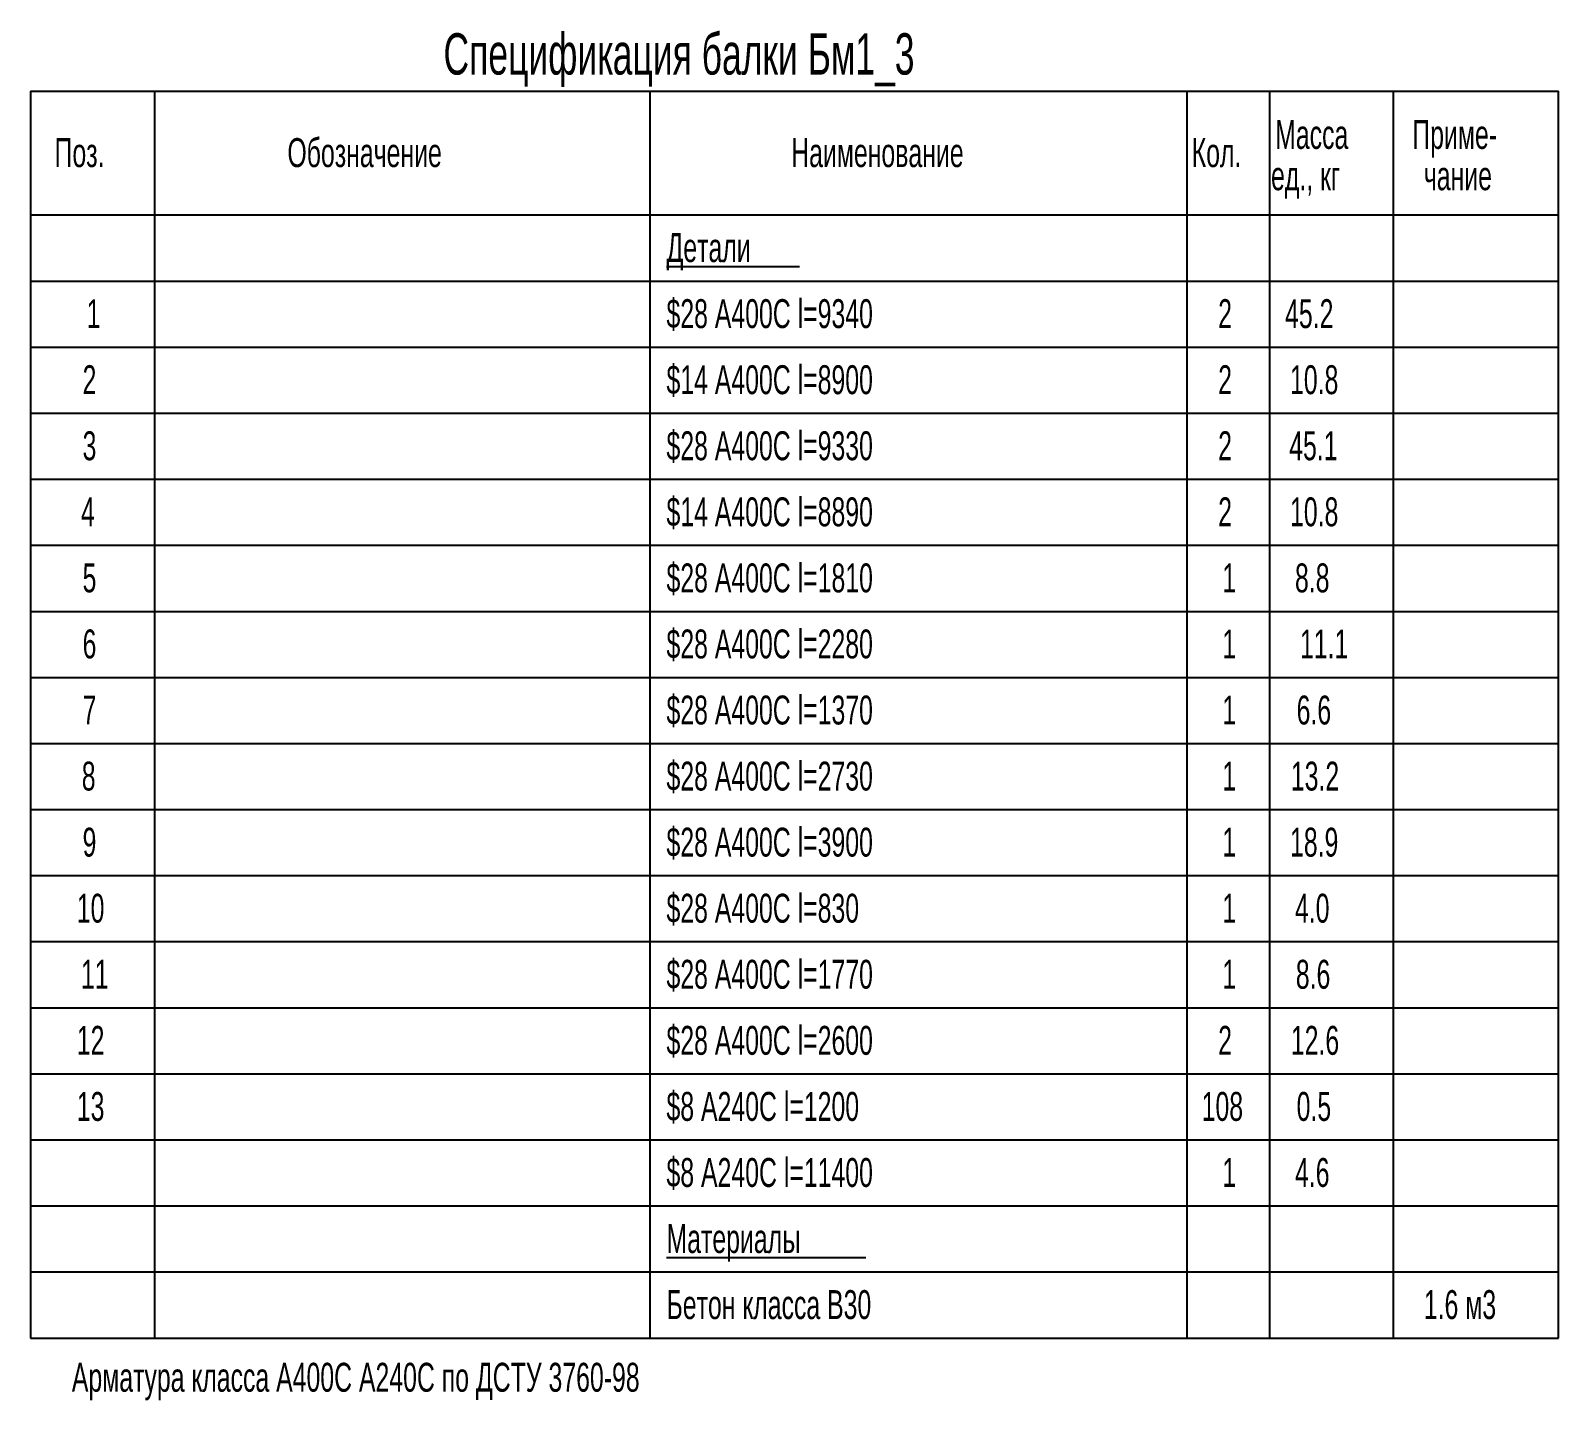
# Model space of a CAD drawing. Extents: x -483223 to 550073, y -164053 to -64662.
# Drawn here: x 150708 to 169208, y -116423 to -99834 of the extents above; entities that cross this region are included whole.
import ezdxf

# ---------------------------------------------------------------- set-up
doc = ezdxf.new("R2010")
doc.units = 0
doc.header["$MEASUREMENT"] = 0
doc.layers.add('TAB', color=2, linetype='CONTINUOUS')
doc.layers.add('TABL', color=65, linetype='CONTINUOUS')
doc.styles.add('РОЗМІР', font='ARIALN.TTF', dxfattribs={"width": 0.75})

msp = doc.modelspace()

# ---------------------------------------------------------------- linework, layer by layer
at = {"layer": 'TAB', "color": 7}
for p, q in [((158408.3513, -102692.4744), (160018.3511, -102692.4744)), ((158408.3513, -114692.4744), (160823.3515, -114692.4744))]:
    msp.add_line(p, q, dxfattribs=at)
at = {"layer": 'TABL', "color": 5}
for p, q in [((150708.3513, -100567.4744), (169208.3513, -100567.4744)), ((150708.3513, -100567.4744), (150708.3513, -102067.4744)), ((152208.3513, -100567.4744), (152208.3513, -102067.4744)), ((158208.3513, -100567.4744), (158208.3513, -102067.4744)), ((164708.3513, -100567.4744), (164708.3513, -102067.4744)), ((165708.3513, -100567.4744), (165708.3513, -102067.4744)), ((167208.3513, -100567.4744), (167208.3513, -102067.4744)), ((169208.3513, -102067.4744), (169208.3513, -100567.4744)), ((150708.3513, -102067.4744), (169208.3513, -102067.4744)), ((150708.3513, -102067.4744), (150708.3513, -102867.4744)), ((152208.3513, -102067.4744), (152208.3513, -102867.4744)), ((158208.3513, -102067.4744), (158208.3513, -102867.4744)), ((164708.3513, -102067.4744), (164708.3513, -102867.4744)), ((165708.3513, -102067.4744), (165708.3513, -102867.4744)), ((167208.3513, -102067.4744), (167208.3513, -102867.4744)), ((169208.3513, -102867.4744), (169208.3513, -102067.4744)), ((150708.3513, -102867.4744), (150708.3513, -103667.4744)), ((152208.3513, -102867.4744), (152208.3513, -103667.4744)), ((158208.3513, -102867.4744), (158208.3513, -103667.4744)), ((164708.3513, -102867.4744), (164708.3513, -103667.4744)), ((165708.3513, -102867.4744), (165708.3513, -103667.4744)), ((167208.3513, -102867.4744), (167208.3513, -103667.4744)), ((169208.3513, -103667.4744), (169208.3513, -102867.4744)), ((150708.3513, -103667.4744), (150708.3513, -104467.4744)), ((152208.3513, -103667.4744), (152208.3513, -104467.4744)), ((158208.3513, -103667.4744), (158208.3513, -104467.4744)), ((164708.3513, -103667.4744), (164708.3513, -104467.4744)), ((165708.3513, -103667.4744), (165708.3513, -104467.4744)), ((167208.3513, -103667.4744), (167208.3513, -104467.4744)), ((169208.3513, -104467.4744), (169208.3513, -103667.4744)), ((150708.3513, -104467.4744), (150708.3513, -105267.4744)), ((152208.3513, -104467.4744), (152208.3513, -105267.4744)), ((158208.3513, -104467.4744), (158208.3513, -105267.4744)), ((164708.3513, -104467.4744), (164708.3513, -105267.4744)), ((165708.3513, -104467.4744), (165708.3513, -105267.4744)), ((167208.3513, -104467.4744), (167208.3513, -105267.4744)), ((169208.3513, -105267.4744), (169208.3513, -104467.4744)), ((150708.3513, -105267.4744), (150708.3513, -106067.4744)), ((152208.3513, -105267.4744), (152208.3513, -106067.4744)), ((158208.3513, -105267.4744), (158208.3513, -106067.4744)), ((164708.3513, -105267.4744), (164708.3513, -106067.4744)), ((165708.3513, -105267.4744), (165708.3513, -106067.4744)), ((167208.3513, -105267.4744), (167208.3513, -106067.4744)), ((169208.3513, -106067.4744), (169208.3513, -105267.4744)), ((150708.3513, -106067.4744), (150708.3513, -106867.4744)), ((152208.3513, -106067.4744), (152208.3513, -106867.4744)), ((158208.3513, -106067.4744), (158208.3513, -106867.4744)), ((164708.3513, -106067.4744), (164708.3513, -106867.4744)), ((165708.3513, -106067.4744), (165708.3513, -106867.4744)), ((167208.3513, -106067.4744), (167208.3513, -106867.4744)), ((169208.3513, -106867.4744), (169208.3513, -106067.4744)), ((150708.3513, -106867.4744), (150708.3513, -107667.4744)), ((152208.3513, -106867.4744), (152208.3513, -107667.4744)), ((158208.3513, -106867.4744), (158208.3513, -107667.4744)), ((164708.3513, -106867.4744), (164708.3513, -107667.4744)), ((165708.3513, -106867.4744), (165708.3513, -107667.4744)), ((167208.3513, -106867.4744), (167208.3513, -107667.4744)), ((169208.3513, -107667.4744), (169208.3513, -106867.4744)), ((150708.3513, -107667.4744), (150708.3513, -108467.4744)), ((152208.3513, -107667.4744), (152208.3513, -108467.4744)), ((158208.3513, -107667.4744), (158208.3513, -108467.4744)), ((164708.3513, -107667.4744), (164708.3513, -108467.4744)), ((165708.3513, -107667.4744), (165708.3513, -108467.4744)), ((167208.3513, -107667.4744), (167208.3513, -108467.4744)), ((169208.3513, -108467.4744), (169208.3513, -107667.4744)), ((150708.3513, -108467.4744), (150708.3513, -109267.4744)), ((152208.3513, -108467.4744), (152208.3513, -109267.4744)), ((158208.3513, -108467.4744), (158208.3513, -109267.4744)), ((164708.3513, -108467.4744), (164708.3513, -109267.4744)), ((165708.3513, -108467.4744), (165708.3513, -109267.4744)), ((167208.3513, -108467.4744), (167208.3513, -109267.4744)), ((169208.3513, -109267.4744), (169208.3513, -108467.4744)), ((150708.3513, -109267.4744), (150708.3513, -110067.4744)), ((152208.3513, -109267.4744), (152208.3513, -110067.4744)), ((158208.3513, -109267.4744), (158208.3513, -110067.4744)), ((164708.3513, -109267.4744), (164708.3513, -110067.4744)), ((165708.3513, -109267.4744), (165708.3513, -110067.4744)), ((167208.3513, -109267.4744), (167208.3513, -110067.4744)), ((169208.3513, -110067.4744), (169208.3513, -109267.4744)), ((150708.3513, -110067.4744), (150708.3513, -110867.4744)), ((152208.3513, -110067.4744), (152208.3513, -110867.4744)), ((158208.3513, -110067.4744), (158208.3513, -110867.4744)), ((164708.3513, -110067.4744), (164708.3513, -110867.4744)), ((165708.3513, -110067.4744), (165708.3513, -110867.4744)), ((167208.3513, -110067.4744), (167208.3513, -110867.4744)), ((169208.3513, -110867.4744), (169208.3513, -110067.4744)), ((150708.3513, -110867.4744), (150708.3513, -111667.4744)), ((152208.3513, -110867.4744), (152208.3513, -111667.4744)), ((158208.3513, -110867.4744), (158208.3513, -111667.4744)), ((164708.3513, -110867.4744), (164708.3513, -111667.4744)), ((165708.3513, -110867.4744), (165708.3513, -111667.4744)), ((167208.3513, -110867.4744), (167208.3513, -111667.4744)), ((169208.3513, -111667.4744), (169208.3513, -110867.4744)), ((150708.3513, -111667.4744), (150708.3513, -112467.4744)), ((152208.3513, -111667.4744), (152208.3513, -112467.4744)), ((158208.3513, -111667.4744), (158208.3513, -112467.4744)), ((164708.3513, -111667.4744), (164708.3513, -112467.4744)), ((165708.3513, -111667.4744), (165708.3513, -112467.4744)), ((167208.3513, -111667.4744), (167208.3513, -112467.4744)), ((169208.3513, -112467.4744), (169208.3513, -111667.4744)), ((150708.3513, -112467.4744), (150708.3513, -113267.4744)), ((152208.3513, -112467.4744), (152208.3513, -113267.4744)), ((158208.3513, -112467.4744), (158208.3513, -113267.4744)), ((164708.3513, -112467.4744), (164708.3513, -113267.4744)), ((165708.3513, -112467.4744), (165708.3513, -113267.4744)), ((167208.3513, -112467.4744), (167208.3513, -113267.4744)), ((169208.3513, -113267.4744), (169208.3513, -112467.4744)), ((150708.3513, -113267.4744), (150708.3513, -114067.4744)), ((152208.3513, -113267.4744), (152208.3513, -114067.4744)), ((158208.3513, -113267.4744), (158208.3513, -114067.4744)), ((164708.3513, -113267.4744), (164708.3513, -114067.4744)), ((165708.3513, -113267.4744), (165708.3513, -114067.4744)), ((167208.3513, -113267.4744), (167208.3513, -114067.4744)), ((169208.3513, -114067.4744), (169208.3513, -113267.4744)), ((150708.3513, -114067.4744), (150708.3513, -114867.4744)), ((152208.3513, -114067.4744), (152208.3513, -114867.4744)), ((158208.3513, -114067.4744), (158208.3513, -114867.4744)), ((164708.3513, -114067.4744), (164708.3513, -114867.4744)), ((165708.3513, -114067.4744), (165708.3513, -114867.4744)), ((167208.3513, -114067.4744), (167208.3513, -114867.4744)), ((169208.3513, -114867.4744), (169208.3513, -114067.4744)), ((150708.3513, -114867.4744), (150708.3513, -115667.4744)), ((152208.3513, -114867.4744), (152208.3513, -115667.4744)), ((158208.3513, -114867.4744), (158208.3513, -115667.4744)), ((164708.3513, -114867.4744), (164708.3513, -115667.4744)), ((165708.3513, -114867.4744), (165708.3513, -115667.4744)), ((167208.3513, -114867.4744), (167208.3513, -115667.4744)), ((169208.3513, -115667.4744), (169208.3513, -114867.4744))]:
    msp.add_line(p, q, dxfattribs=at)
at = {"layer": 'TABL', "color": 7}
for p, q in [((150708.3513, -102867.4744), (169208.3513, -102867.4744)), ((150708.3513, -103667.4744), (169208.3513, -103667.4744)), ((150708.3513, -104467.4744), (169208.3513, -104467.4744)), ((150708.3513, -105267.4744), (169208.3513, -105267.4744)), ((150708.3513, -106067.4744), (169208.3513, -106067.4744)), ((150708.3513, -106867.4744), (169208.3513, -106867.4744)), ((150708.3513, -107667.4744), (169208.3513, -107667.4744)), ((150708.3513, -108467.4744), (169208.3513, -108467.4744)), ((150708.3513, -109267.4744), (169208.3513, -109267.4744)), ((150708.3513, -110067.4744), (169208.3513, -110067.4744)), ((150708.3513, -110867.4744), (169208.3513, -110867.4744)), ((150708.3513, -111667.4744), (169208.3513, -111667.4744)), ((150708.3513, -112467.4744), (169208.3513, -112467.4744)), ((150708.3513, -113267.4744), (169208.3513, -113267.4744)), ((150708.3513, -114067.4744), (169208.3513, -114067.4744)), ((150708.3513, -114867.4744), (169208.3513, -114867.4744)), ((150708.3513, -115667.4744), (169208.3513, -115667.4744))]:
    msp.add_line(p, q, dxfattribs=at)

# ---------------------------------------------------------------- texts
at = {"layer": 'TAB', "color": 1, "style": 'РОЗМІР', "width": 0.75}
msp.add_text('Спецификация балки Бм1_3', height=500, dxfattribs=at).set_placement((155708.3513, -100367.4744))
at = {"layer": 'TAB', "color": 7, "style": 'РОЗМІР', "width": 0.75}
for s, p in [('Масса', (165778.3513, -101267.4744)), ('Приме-', (167438.3513, -101267.4744)), ('Поз.', (150998.3513, -101487.4744)), ('Обозначение', (153818.3513, -101487.4744)), ('Наименование', (159918.3513, -101487.4744)), ('Кол.', (164768.3513, -101487.4744)), ('ед., кг', (165728.3513, -101767.4744)), ('чание', (167578.3513, -101767.4744)), ('Детали', (158408.3513, -102637.4744)), ('1', (151388.3513, -103437.4744)), ('$28 A400C l=9340', (158408.3513, -103437.4744)), ('2', (165088.3513, -103437.4744)), ('45.2 ', (165898.3513, -103437.4744)), ('2', (151338.3513, -104237.4744)), ('$14 A400C l=8900', (158408.3513, -104237.4744)), ('2', (165088.3513, -104237.4744)), ('10.8 ', (165958.3513, -104237.4744)), ('3', (151338.3513, -105037.4744)), ('$28 A400C l=9330', (158408.3513, -105037.4744)), ('2', (165088.3513, -105037.4744)), ('45.1 ', (165948.3513, -105037.4744)), ('4', (151318.3513, -105837.4744)), ('$14 A400C l=8890', (158408.3513, -105837.4744)), ('2', (165088.3513, -105837.4744)), ('10.8 ', (165958.3513, -105837.4744)), ('5', (151338.3513, -106637.4744)), ('$28 A400C l=1810', (158408.3513, -106637.4744)), ('1', (165138.3513, -106637.4744)), ('8.8 ', (166018.3513, -106637.4744)), ('6', (151338.3513, -107437.4744)), ('$28 A400C l=2280', (158408.3513, -107437.4744)), ('1', (165138.3513, -107437.4744)), ('11.1 ', (166078.3513, -107437.4744)), ('7', (151338.3513, -108237.4744)), ('$28 A400C l=1370', (158408.3513, -108237.4744)), ('1', (165138.3513, -108237.4744)), ('6.6 ', (166038.3513, -108237.4744)), ('8', (151328.3513, -109037.4744)), ('$28 A400C l=2730', (158408.3513, -109037.4744)), ('1', (165138.3513, -109037.4744)), ('13.2 ', (165968.3513, -109037.4744)), ('9', (151338.3513, -109837.4744)), ('$28 A400C l=3900', (158408.3513, -109837.4744)), ('1', (165138.3513, -109837.4744)), ('18.9 ', (165958.3513, -109837.4744)), ('10', (151268.3513, -110637.4744)), ('$28 A400C l=830', (158408.3513, -110637.4744)), ('1', (165138.3513, -110637.4744)), ('4.0 ', (166018.3513, -110637.4744)), ('11', (151318.3513, -111437.4744)), ('$28 A400C l=1770', (158408.3513, -111437.4744)), ('1', (165138.3513, -111437.4744)), ('8.6 ', (166028.3513, -111437.4744)), ('12', (151268.3513, -112237.4744)), ('$28 A400C l=2600', (158408.3513, -112237.4744)), ('2', (165088.3513, -112237.4744)), ('12.6 ', (165968.3513, -112237.4744)), ('$8 A240C l=1200', (158408.3513, -113037.4744)), ('13', (151268.3513, -113037.4744)), ('108', (164888.3513, -113037.4744)), ('0.5 ', (166038.3513, -113037.4744)), ('$8 A240C l=11400', (158408.3513, -113837.4744)), ('1', (165138.3513, -113837.4744)), ('4.6 ', (166018.3513, -113837.4744)), ('Материалы', (158408.3513, -114637.4744)), ('Бетон класса B30', (158408.3513, -115437.4744)), ('1.6 м3', (167578.3513, -115437.4744)), ('Арматура класса A400C A240C по ДСТУ 3760-98', (151208.3513, -116317.4744))]:
    msp.add_text(s, height=350, dxfattribs=at).set_placement(p)

doc.saveas('drawing.dxf')
